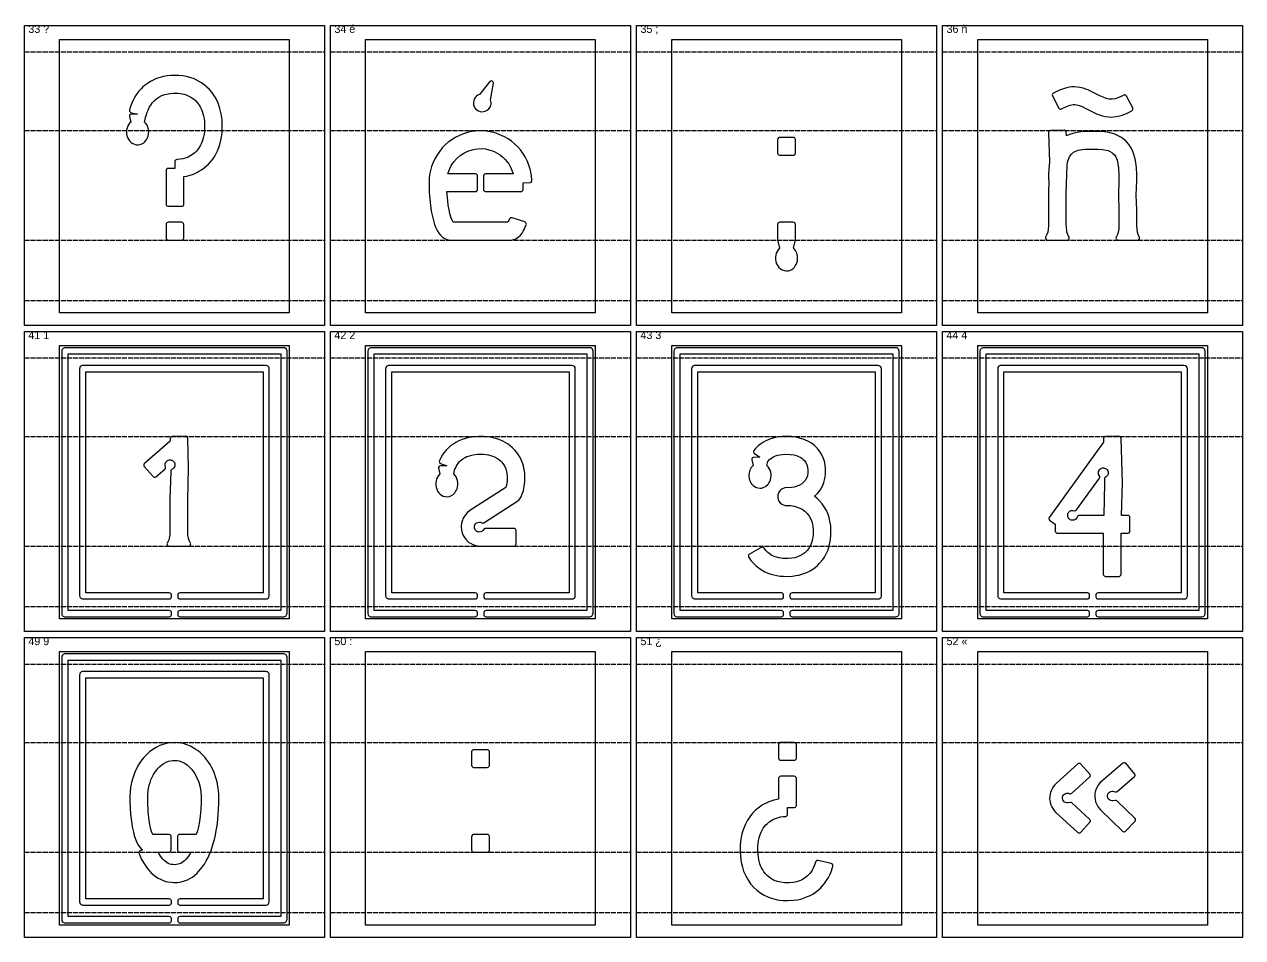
# Model space of a CAD drawing. Header units: millimetres. Extents: x -18 to 1203, y -961 to 108.
# Drawn here: x -18 to 591, y -961 to -504 of the extents above; entities that cross this region are included whole.
import ezdxf
from ezdxf.enums import TextEntityAlignment as Align

# ---------------------------------------------------------------- set-up
doc = ezdxf.new("R2010")
doc.units = ezdxf.units.MM
doc.header["$LTSCALE"] = 2
doc.linetypes.add('DASHED', pattern=[1.524, 1.27, -0.254])
for name, color, linetype in [('CELDA', 8, 'CONTINUOUS'), ('LINEAS', 8, 'DASHED'), ('PLACA', 9, 'CONTINUOUS'), ('RECONSTRUIDO', 6, 'Continuous'), ('TEXTO', 7, 'CONTINUOUS')]:
    doc.layers.add(name, color=color, linetype=linetype)

msp = doc.modelspace()

# ---------------------------------------------------------------- linework, layer by layer
at = {"layer": 'CELDA'}
for points in [[(0, -511.71), (114.81, -511.71), (114.81, -648.39), (0, -648.39)], [(153, -511.71), (267.81, -511.71), (267.81, -648.39), (153, -648.39)], [(306, -511.71), (420.81, -511.71), (420.81, -648.39), (306, -648.39)], [(459, -511.71), (573.81, -511.71), (573.81, -648.39), (459, -648.39)], [(0, -664.71), (114.81, -664.71), (114.81, -801.39), (0, -801.39)], [(153, -664.71), (267.81, -664.71), (267.81, -801.39), (153, -801.39)], [(306, -664.71), (420.81, -664.71), (420.81, -801.39), (306, -801.39)], [(459, -664.71), (573.81, -664.71), (573.81, -801.39), (459, -801.39)], [(0, -817.71), (114.81, -817.71), (114.81, -954.39), (0, -954.39)], [(153, -817.71), (267.81, -817.71), (267.81, -954.39), (153, -954.39)], [(306, -817.71), (420.81, -817.71), (420.81, -954.39), (306, -954.39)], [(459, -817.71), (573.81, -817.71), (573.81, -954.39), (459, -954.39)]]:
    msp.add_lwpolyline(points, close=True, dxfattribs=at)
at = {"layer": 'LINEAS'}
for p, q in [((-17.6, -517.93), (132.4, -517.93)), ((135.4, -517.93), (285.4, -517.93)), ((288.4, -517.93), (438.4, -517.93)), ((441.4, -517.93), (591.4, -517.93)), ((-17.6, -557.18), (132.4, -557.18)), ((135.4, -557.18), (285.4, -557.18)), ((288.4, -557.18), (438.4, -557.18)), ((441.4, -557.18), (591.4, -557.18)), ((-17.6, -612), (132.4, -612)), ((135.4, -612), (285.4, -612)), ((288.4, -612), (438.4, -612)), ((441.4, -612), (591.4, -612)), ((-17.6, -642.18), (132.4, -642.18)), ((135.4, -642.18), (285.4, -642.18)), ((288.4, -642.18), (438.4, -642.18)), ((441.4, -642.18), (591.4, -642.18)), ((-17.6, -670.93), (132.4, -670.93)), ((135.4, -670.93), (285.4, -670.93)), ((288.4, -670.93), (438.4, -670.93)), ((441.4, -670.93), (591.4, -670.93)), ((-17.6, -710.18), (132.4, -710.18)), ((135.4, -710.18), (285.4, -710.18)), ((288.4, -710.18), (438.4, -710.18)), ((441.4, -710.18), (591.4, -710.18)), ((-17.6, -765), (132.4, -765)), ((135.4, -765), (285.4, -765)), ((288.4, -765), (438.4, -765)), ((441.4, -765), (591.4, -765)), ((-17.6, -795.18), (132.4, -795.18)), ((135.4, -795.18), (285.4, -795.18)), ((288.4, -795.18), (438.4, -795.18)), ((441.4, -795.18), (591.4, -795.18)), ((-17.6, -823.93), (132.4, -823.93)), ((135.4, -823.93), (285.4, -823.93)), ((288.4, -823.93), (438.4, -823.93)), ((441.4, -823.93), (591.4, -823.93)), ((-17.6, -863.18), (132.4, -863.18)), ((135.4, -863.18), (285.4, -863.18)), ((288.4, -863.18), (438.4, -863.18)), ((441.4, -863.18), (591.4, -863.18)), ((-17.6, -918), (132.4, -918)), ((135.4, -918), (285.4, -918)), ((288.4, -918), (438.4, -918)), ((441.4, -918), (591.4, -918)), ((-17.6, -948.18), (132.4, -948.18)), ((135.4, -948.18), (285.4, -948.18)), ((288.4, -948.18), (438.4, -948.18)), ((441.4, -948.18), (591.4, -948.18))]:
    msp.add_line(p, q, dxfattribs=at)
at = {"layer": 'PLACA'}
for points in [[(-17.6, -504.68), (132.4, -504.68), (132.4, -654.68), (-17.6, -654.68)], [(135.4, -504.68), (285.4, -504.68), (285.4, -654.68), (135.4, -654.68)], [(288.4, -504.68), (438.4, -504.68), (438.4, -654.68), (288.4, -654.68)], [(441.4, -504.68), (591.4, -504.68), (591.4, -654.68), (441.4, -654.68)], [(-17.6, -657.68), (132.4, -657.68), (132.4, -807.68), (-17.6, -807.68)], [(135.4, -657.68), (285.4, -657.68), (285.4, -807.68), (135.4, -807.68)], [(288.4, -657.68), (438.4, -657.68), (438.4, -807.68), (288.4, -807.68)], [(441.4, -657.68), (591.4, -657.68), (591.4, -807.68), (441.4, -807.68)], [(-17.6, -810.68), (132.4, -810.68), (132.4, -960.68), (-17.6, -960.68)], [(135.4, -810.68), (285.4, -810.68), (285.4, -960.68), (135.4, -960.68)], [(288.4, -810.68), (438.4, -810.68), (438.4, -960.68), (288.4, -960.68)], [(441.4, -810.68), (591.4, -810.68), (591.4, -960.68), (441.4, -960.68)]]:
    msp.add_lwpolyline(points, close=True, dxfattribs=at)
at = {"layer": 'RECONSTRUIDO'}
for points in [[(34.95, -546.91), (34.92, -547.34), (35.02, -547.65), (35.27, -547.99), (35.54, -548.17), (39, -549.01), (35.83, -549.01), (35.33, -549.2), (34.98, -549.6), (34.88, -549.91), (34.88, -550.23), (35.55, -553.04), (34.97, -553.66), (34.49, -554.34), (34.04, -555.2), (33.75, -556), (33.54, -556.99), (33.46, -557.85), (33.5, -558.86), (33.65, -559.71), (33.96, -560.69), (34.4, -561.6), (34.97, -562.42), (35.76, -563.22), (36.57, -563.77), (37.42, -564.15), (38.3, -564.37), (39.21, -564.42), (40.07, -564.31), (40.77, -564.09), (41.45, -563.77), (42.08, -563.36), (42.66, -562.85), (43.17, -562.26), (43.61, -561.6), (43.98, -560.88), (44.32, -559.91), (44.51, -558.86), (44.55, -557.82), (44.42, -556.61), (44.13, -555.58), (43.71, -554.66), (43.17, -553.82), (42.46, -553.04), (43.2, -550.02), (43.42, -549.63), (43.84, -548.14), (44.26, -547), (44.99, -545.47), (45.58, -544.5), (46.53, -543.22), (47.26, -542.43), (48.41, -541.41), (49.68, -540.53), (51.1, -539.79), (52.6, -539.24), (54.26, -538.84), (55.47, -538.68), (56.84, -538.59), (59.19, -538.62), (60.47, -538.75), (62.17, -539.08), (63.25, -539.41), (64.7, -540.02), (65.64, -540.53), (66.9, -541.39), (68.07, -542.43), (68.79, -543.22), (69.75, -544.5), (70.32, -545.45), (70.84, -546.49), (71.29, -547.57), (71.67, -548.73), (71.98, -549.94), (72.22, -551.27), (72.38, -552.66), (72.47, -555.15), (72.38, -557.67), (72.22, -559.05), (71.98, -560.38), (71.67, -561.59), (71.29, -562.75), (70.84, -563.83), (70.33, -564.85), (69.45, -566.25), (68.43, -567.51), (67.71, -568.24), (66.92, -568.91), (65.62, -569.81), (64.22, -570.53), (62.71, -571.09), (61.62, -571.37), (60.47, -571.57), (58.54, -571.74), (58.24, -571.83), (57.98, -571.99), (57.73, -572.32), (57.62, -572.71), (57.66, -576.18), (54.09, -576.2), (53.79, -576.31), (53.54, -576.5), (53.35, -576.75), (53.25, -577.05), (53.22, -594.06), (53.31, -594.48), (53.47, -594.75), (53.7, -594.96), (54.19, -595.13), (61.02, -595.14), (61.53, -595.01), (61.92, -594.66), (62.05, -594.38), (62.1, -594.06), (62.1, -580.3), (63.61, -580.02), (65.36, -579.56), (66.92, -579.02), (68.54, -578.31), (69.51, -577.8), (71.03, -576.88), (72.32, -575.95), (73.66, -574.82), (74.44, -574.07), (75.63, -572.75), (76.71, -571.36), (77.61, -569.99), (78.47, -568.43), (78.95, -567.45), (79.63, -565.77), (80.16, -564.16), (80.83, -561.39), (81.22, -558.47), (81.35, -555.21), (81.22, -551.85), (80.83, -548.94), (80.17, -546.18), (79.24, -543.56), (78.06, -541.11), (77.12, -539.57), (76.08, -538.12), (74.93, -536.77), (73.67, -535.51), (72.32, -534.37), (71.01, -533.43), (69.49, -532.51), (67.92, -531.72), (66.9, -531.3), (65.19, -530.71), (63.44, -530.27), (61.59, -529.94), (59.7, -529.76), (57.61, -529.7), (55.62, -529.76), (53.71, -529.95), (51.88, -530.27), (50.13, -530.71), (48.42, -531.3), (47.41, -531.72), (45.83, -532.51), (44.44, -533.34), (43, -534.37), (41.67, -535.5), (40.88, -536.25), (39.69, -537.57), (38.62, -538.96), (37.63, -540.48), (36.77, -542.04), (36.08, -543.56), (35.43, -545.29)], [(209.84, -539.24), (209.05, -539.6), (208.35, -540.12), (207.76, -540.76), (207.31, -541.5), (207.01, -542.32), (206.88, -543.18), (206.91, -544.05), (207.12, -544.89), (207.49, -545.68), (208, -546.38), (208.64, -546.97), (209.38, -547.42), (210.2, -547.72), (211.06, -547.85), (211.93, -547.81), (212.77, -547.61), (213.75, -547.12), (214.57, -546.42), (215.2, -545.54), (215.6, -544.52), (215.72, -543.88), (215.74, -543.23), (215.66, -542.58), (215.49, -541.96), (216.86, -533.62), (216.81, -533.21), (216.53, -532.77), (216.18, -532.55), (215.77, -532.47), (215.36, -532.56), (215.02, -532.8)], [(496.78, -538.55), (496.52, -538.74), (496.29, -539.08), (496.2, -539.49), (496.28, -539.91), (499.51, -546.04), (499.8, -546.34), (500.19, -546.51), (500.5, -546.52), (500.81, -546.45), (503.37, -545.22), (505.15, -544.59), (506.66, -544.33), (507.51, -544.32), (508.37, -544.42), (509.66, -544.74), (511.12, -545.3), (512.75, -546.08), (517.05, -548.29), (518.65, -549), (519.8, -549.45), (521.12, -549.87), (522.81, -550.26), (524.27, -550.46), (525.58, -550.52), (526.88, -550.47), (528.19, -550.32), (529.9, -549.95), (531.25, -549.54), (533.41, -548.68), (536.03, -547.41), (536.42, -547.06), (536.58, -546.67), (536.59, -546.25), (536.48, -545.95), (533.35, -540), (533.09, -539.68), (532.62, -539.45), (532.31, -539.43), (532, -539.5), (529.44, -540.73), (527.66, -541.36), (526.15, -541.63), (525.29, -541.64), (524.44, -541.54), (523.14, -541.21), (521.69, -540.65), (520.05, -539.87), (515.76, -537.67), (514.16, -536.95), (513.01, -536.51), (511.69, -536.09), (510, -535.69), (508.7, -535.51), (507.42, -535.44), (506.08, -535.47), (504.81, -535.61), (503.52, -535.85), (502.3, -536.18), (499.86, -537.07)], [(193.66, -587.78), (207.84, -587.78), (208.35, -587.65), (208.74, -587.3), (208.87, -587.02), (208.92, -586.7), (208.92, -579.98), (208.87, -579.67), (208.74, -579.38), (208.35, -579.03), (207.84, -578.91), (194.13, -578.9), (194.85, -576.76), (195.84, -574.75), (197.09, -572.89), (198.57, -571.21), (200.26, -569.74), (202.12, -568.51), (204.12, -567.53), (206.23, -566.83), (207.55, -566.55), (209.31, -566.34), (211.09, -566.31), (212.85, -566.48), (214.59, -566.83), (215.88, -567.22), (217.52, -567.88), (218.72, -568.51), (220.22, -569.47), (221.6, -570.58), (222.58, -571.53), (223.73, -572.88), (224.52, -573.98), (225.41, -575.53), (225.98, -576.76), (226.58, -578.45), (226.71, -578.9), (212.99, -578.91), (212.68, -578.95), (212.4, -579.09), (212.1, -579.38), (211.92, -579.87), (211.92, -586.7), (211.96, -587.02), (212.1, -587.3), (212.4, -587.6), (212.68, -587.73), (212.99, -587.78), (230.66, -587.78), (231.16, -587.65), (231.55, -587.3), (231.73, -586.81), (231.73, -583.34), (235.29, -583.27), (235.77, -583.04), (236.07, -582.6), (236.13, -582.03), (235.94, -579.89), (235.61, -577.98), (235.26, -576.54), (234.65, -574.58), (233.88, -572.67), (232.7, -570.36), (231.61, -568.62), (230.38, -566.97), (229.03, -565.43), (227.49, -563.94), (225.91, -562.64), (224.23, -561.47), (222.45, -560.43), (220.11, -559.33), (218.19, -558.63), (216.21, -558.09), (214.2, -557.71), (212.07, -557.48), (210.03, -557.43), (207.99, -557.54), (205.95, -557.82), (203.95, -558.26), (201.48, -559.04), (199.59, -559.83), (197.77, -560.77), (196.04, -561.85), (194.31, -563.12), (192.77, -564.47), (191.33, -565.94), (190.03, -567.52), (188.55, -569.66), (187.54, -571.45), (186.68, -573.31), (185.96, -575.23), (185.38, -577.3), (185, -579.21), (184.75, -581.24), (184.68, -582.72), (184.69, -585.47), (184.79, -588.21), (185.03, -591.52), (185.37, -594.65), (185.82, -597.59), (186.37, -600.27), (186.89, -602.29), (187.48, -604.17), (188.15, -605.88), (188.79, -607.19), (189.62, -608.56), (190.45, -609.61), (191.34, -610.45), (192.24, -611.08), (193.28, -611.59), (194.26, -611.87), (195.28, -611.99), (225.32, -612), (226.19, -611.94), (226.97, -611.78), (228.13, -611.33), (229.3, -610.6), (230.36, -609.63), (231.21, -608.56), (231.83, -607.59), (232.31, -606.69), (233.29, -604.36), (233.35, -604.05), (233.32, -603.73), (233.13, -603.34), (232.89, -603.12), (232.61, -602.97), (226.21, -600.9), (225.91, -600.84), (225.41, -600.95), (225.02, -601.27), (224.16, -603.12), (196.68, -603.12), (196.18, -602.09), (195.64, -600.6), (195.12, -598.72), (194.73, -596.96), (194.31, -594.53), (194.03, -592.39)], [(493.58, -609.26), (492.9, -610.59), (492.85, -610.91), (492.97, -611.42), (493.32, -611.82), (493.82, -611.99), (503.63, -612), (504.14, -611.87), (504.53, -611.51), (504.69, -611.12), (504.68, -610.69), (503.96, -609.22), (503.6, -608.04), (503.46, -607.35), (503.28, -605.78), (503.22, -604.03), (503.22, -588.81), (503.62, -574.35), (503.89, -573.03), (504.17, -572.04), (504.49, -571.2), (504.85, -570.45), (505.23, -569.83), (505.78, -569.12), (506.38, -568.54), (506.91, -568.14), (507.7, -567.69), (508.42, -567.38), (509.26, -567.12), (510.24, -566.9), (512.44, -566.64), (515.43, -566.55), (519.14, -566.58), (521.35, -566.72), (523.25, -567.04), (524.12, -567.29), (524.87, -567.58), (526.07, -568.27), (526.59, -568.68), (527.17, -569.28), (527.96, -570.45), (528.32, -571.2), (528.63, -572.03), (529.09, -573.76), (529.41, -576.04), (529.58, -579.34), (529.59, -582.02), (529.38, -589.66), (529.59, -597.11), (529.58, -604.93), (529.45, -606.58), (529.21, -608.01), (528.83, -609.26), (528.15, -610.59), (528.1, -611.01), (528.18, -611.32), (528.34, -611.6), (528.57, -611.82), (528.86, -611.95), (529.18, -612), (538.88, -612), (539.3, -611.92), (539.72, -611.6), (539.94, -611.12), (539.93, -610.69), (539.23, -609.26), (538.85, -608.04), (538.61, -606.6), (538.48, -604.95), (538.46, -596.92), (538.26, -589.57), (538.46, -582.18), (538.45, -579.2), (538.31, -575.94), (538, -573.2), (537.65, -571.39), (537.07, -569.29), (536.49, -567.73), (535.8, -566.29), (534.97, -564.91), (534.02, -563.64), (532.95, -562.48), (531.76, -561.44), (530.79, -560.74), (529.87, -560.17), (528.57, -559.52), (527.54, -559.09), (526.37, -558.7), (525.26, -558.4), (523.63, -558.08), (522.26, -557.89), (519.45, -557.71), (515.42, -557.68), (512.63, -557.74), (510.45, -557.9), (508.58, -558.18), (506.45, -558.69), (504.87, -559.24), (503.3, -559.98), (503.24, -558.13), (503.19, -557.82), (502.91, -557.38), (502.45, -557.12), (502.14, -557.08), (495.42, -557.27), (495.01, -557.36), (494.6, -557.69), (494.41, -558.06), (494.37, -558.37), (494.78, -572.97), (494.45, -576.6), (494.36, -579.21), (494.35, -581.57), (494.53, -582.09), (494.34, -588.73), (494.33, -604.93), (494.2, -606.58), (493.95, -608.04)], [(366.77, -569.6), (367.18, -569.52), (367.45, -569.36), (367.71, -569.03), (367.84, -568.63), (367.84, -561.8), (367.76, -561.39), (367.6, -561.12), (367.18, -560.81), (366.77, -560.73), (360.04, -560.73), (359.73, -560.77), (359.36, -560.97), (359.05, -561.39), (358.97, -561.8), (358.97, -568.53), (359.05, -568.94), (359.21, -569.21), (359.53, -569.47), (359.94, -569.6)], [(62.1, -604.2), (62.02, -603.79), (61.86, -603.52), (61.53, -603.25), (61.13, -603.13), (54.3, -603.13), (53.89, -603.21), (53.62, -603.37), (53.31, -603.79), (53.22, -604.2), (53.22, -610.93), (53.31, -611.34), (53.47, -611.61), (53.89, -611.92), (54.3, -612), (61.02, -612), (61.44, -611.92), (61.71, -611.76), (61.97, -611.43), (62.09, -611.03)], [(358.97, -611.87), (359.95, -616.04), (359.24, -616.81), (358.7, -617.65), (358.28, -618.58), (358, -619.6), (357.86, -620.63), (357.88, -621.67), (358.05, -622.7), (358.42, -623.84), (358.99, -624.9), (359.62, -625.7), (360.46, -626.44), (361.3, -626.94), (362.3, -627.29), (363.24, -627.41), (364.33, -627.33), (365.34, -627.01), (366, -626.67), (366.65, -626.21), (367.32, -625.56), (367.8, -624.93), (368.2, -624.24), (368.54, -623.46), (368.81, -622.5), (368.93, -621.67), (368.95, -620.84), (368.88, -620.01), (368.72, -619.2), (368.53, -618.58), (368.22, -617.86), (367.82, -617.16), (367.34, -616.53), (366.86, -616.04), (367.84, -611.87), (367.84, -604.2), (367.76, -603.79), (367.53, -603.44), (367.18, -603.21), (366.77, -603.13), (360.04, -603.13), (359.63, -603.21), (359.28, -603.44), (359.05, -603.79), (358.97, -604.2)], [(4.22, -668.93), (110.59, -668.93), (110.59, -797.17), (60.14, -797.17), (59.64, -797.3), (59.38, -797.49), (59.2, -797.74), (59.08, -798.14), (59.07, -799.2), (59.15, -799.62), (59.38, -799.96), (59.73, -800.2), (60.14, -800.28), (112.05, -800.28), (112.6, -800.19), (113.06, -799.92), (113.31, -799.66), (113.49, -799.36), (113.65, -798.93), (113.7, -798.53), (113.7, -667.57), (113.58, -666.96), (113.43, -666.62), (113.21, -666.32), (112.69, -665.95), (112.05, -665.82), (2.84, -665.82), (2.48, -665.86), (2.16, -665.97), (1.74, -666.22), (1.47, -666.47), (1.2, -666.94), (1.11, -667.49), (1.11, -798.7), (1.21, -799.26), (1.47, -799.71), (1.71, -799.94), (2.07, -800.15), (2.44, -800.25), (2.89, -800.28), (54.83, -800.28), (55.24, -800.2), (55.59, -799.96), (55.82, -799.62), (55.9, -799.2), (55.9, -798.14), (55.78, -797.74), (55.59, -797.49), (55.34, -797.3), (54.83, -797.17), (4.22, -797.17)], [(157.22, -668.93), (263.59, -668.93), (263.59, -797.17), (213.14, -797.17), (212.64, -797.3), (212.38, -797.49), (212.2, -797.74), (212.08, -798.14), (212.07, -799.2), (212.15, -799.62), (212.38, -799.96), (212.73, -800.2), (213.14, -800.28), (265.05, -800.28), (265.6, -800.19), (266.06, -799.92), (266.31, -799.66), (266.49, -799.36), (266.65, -798.93), (266.7, -798.53), (266.7, -667.57), (266.58, -666.96), (266.43, -666.62), (266.21, -666.32), (265.69, -665.95), (265.05, -665.82), (155.84, -665.82), (155.48, -665.86), (155.16, -665.97), (154.74, -666.22), (154.47, -666.47), (154.2, -666.94), (154.11, -667.49), (154.11, -798.7), (154.21, -799.26), (154.47, -799.71), (154.71, -799.94), (155.07, -800.15), (155.44, -800.25), (155.89, -800.28), (207.83, -800.28), (208.24, -800.2), (208.59, -799.96), (208.82, -799.62), (208.9, -799.2), (208.9, -798.14), (208.78, -797.74), (208.59, -797.49), (208.34, -797.3), (207.83, -797.17), (157.22, -797.17)], [(310.22, -668.93), (416.59, -668.93), (416.59, -797.17), (366.14, -797.17), (365.64, -797.3), (365.38, -797.49), (365.2, -797.74), (365.08, -798.14), (365.07, -799.2), (365.15, -799.62), (365.38, -799.96), (365.73, -800.2), (366.14, -800.28), (418.05, -800.28), (418.6, -800.19), (419.06, -799.92), (419.31, -799.66), (419.49, -799.36), (419.65, -798.93), (419.7, -798.53), (419.7, -667.57), (419.58, -666.96), (419.43, -666.62), (419.21, -666.32), (418.69, -665.95), (418.05, -665.82), (308.84, -665.82), (308.48, -665.86), (308.16, -665.97), (307.74, -666.22), (307.47, -666.47), (307.2, -666.94), (307.11, -667.49), (307.11, -798.7), (307.21, -799.26), (307.47, -799.71), (307.71, -799.94), (308.07, -800.15), (308.44, -800.25), (308.89, -800.28), (360.83, -800.28), (361.24, -800.2), (361.59, -799.96), (361.82, -799.62), (361.9, -799.2), (361.9, -798.14), (361.78, -797.74), (361.59, -797.49), (361.34, -797.3), (360.83, -797.17), (310.22, -797.17)], [(463.22, -668.93), (569.59, -668.93), (569.59, -797.17), (519.14, -797.17), (518.64, -797.3), (518.38, -797.49), (518.2, -797.74), (518.08, -798.14), (518.07, -799.2), (518.15, -799.62), (518.38, -799.96), (518.73, -800.2), (519.14, -800.28), (571.05, -800.28), (571.6, -800.19), (572.06, -799.92), (572.31, -799.66), (572.49, -799.36), (572.65, -798.93), (572.7, -798.53), (572.7, -667.57), (572.58, -666.96), (572.43, -666.62), (572.21, -666.32), (571.69, -665.95), (571.05, -665.82), (461.84, -665.82), (461.48, -665.86), (461.16, -665.97), (460.74, -666.22), (460.47, -666.47), (460.2, -666.94), (460.11, -667.49), (460.11, -798.7), (460.21, -799.26), (460.47, -799.71), (460.71, -799.94), (461.07, -800.15), (461.44, -800.25), (461.89, -800.28), (513.83, -800.28), (514.24, -800.2), (514.59, -799.96), (514.82, -799.62), (514.9, -799.2), (514.9, -798.14), (514.78, -797.74), (514.59, -797.49), (514.34, -797.3), (513.83, -797.17), (463.22, -797.17)], [(13.09, -677.8), (101.72, -677.8), (101.72, -788.3), (60.15, -788.3), (59.65, -788.43), (59.39, -788.61), (59.2, -788.87), (59.08, -789.27), (59.08, -790.33), (59.16, -790.74), (59.39, -791.09), (59.74, -791.32), (60.15, -791.41), (103.06, -791.41), (103.76, -791.27), (104.26, -790.99), (104.49, -790.76), (104.68, -790.44), (104.82, -789.78), (104.82, -676.31), (104.7, -675.68), (104.34, -675.17), (103.77, -674.83), (103.05, -674.7), (11.58, -674.7), (11.23, -674.73), (10.92, -674.84), (10.6, -675.04), (10.36, -675.27), (10.09, -675.77), (9.98, -676.49), (9.98, -789.7), (10.08, -790.25), (10.33, -790.7), (10.61, -791), (10.94, -791.23), (11.29, -791.36), (11.67, -791.41), (54.83, -791.41), (55.24, -791.32), (55.59, -791.09), (55.82, -790.74), (55.9, -790.33), (55.9, -789.27), (55.78, -788.87), (55.59, -788.61), (55.34, -788.43), (54.83, -788.3), (13.09, -788.3)], [(166.09, -677.8), (254.72, -677.8), (254.72, -788.3), (213.15, -788.3), (212.65, -788.43), (212.39, -788.61), (212.2, -788.87), (212.08, -789.27), (212.08, -790.33), (212.16, -790.74), (212.39, -791.09), (212.74, -791.32), (213.15, -791.41), (256.06, -791.41), (256.76, -791.27), (257.26, -790.99), (257.49, -790.76), (257.68, -790.44), (257.82, -789.78), (257.82, -676.31), (257.7, -675.68), (257.34, -675.17), (256.77, -674.83), (256.05, -674.7), (164.58, -674.7), (164.23, -674.73), (163.92, -674.84), (163.6, -675.04), (163.36, -675.27), (163.09, -675.77), (162.98, -676.49), (162.98, -789.7), (163.08, -790.25), (163.33, -790.7), (163.61, -791), (163.94, -791.23), (164.29, -791.36), (164.67, -791.41), (207.83, -791.41), (208.24, -791.32), (208.59, -791.09), (208.82, -790.74), (208.9, -790.33), (208.9, -789.27), (208.78, -788.87), (208.59, -788.61), (208.34, -788.43), (207.83, -788.3), (166.09, -788.3)], [(319.09, -677.8), (407.72, -677.8), (407.72, -788.3), (366.15, -788.3), (365.65, -788.43), (365.39, -788.61), (365.2, -788.87), (365.08, -789.27), (365.08, -790.33), (365.16, -790.74), (365.39, -791.09), (365.74, -791.32), (366.15, -791.41), (409.06, -791.41), (409.76, -791.27), (410.26, -790.99), (410.49, -790.76), (410.68, -790.44), (410.82, -789.78), (410.82, -676.31), (410.7, -675.68), (410.34, -675.17), (409.77, -674.83), (409.05, -674.7), (317.58, -674.7), (317.23, -674.73), (316.92, -674.84), (316.6, -675.04), (316.36, -675.27), (316.09, -675.77), (315.98, -676.49), (315.98, -789.7), (316.08, -790.25), (316.33, -790.7), (316.61, -791), (316.94, -791.23), (317.29, -791.36), (317.67, -791.41), (360.83, -791.41), (361.24, -791.32), (361.59, -791.09), (361.82, -790.74), (361.9, -790.33), (361.9, -789.27), (361.78, -788.87), (361.59, -788.61), (361.34, -788.43), (360.83, -788.3), (319.09, -788.3)], [(472.09, -677.8), (560.72, -677.8), (560.72, -788.3), (519.15, -788.3), (518.65, -788.43), (518.39, -788.61), (518.2, -788.87), (518.08, -789.27), (518.08, -790.33), (518.16, -790.74), (518.39, -791.09), (518.74, -791.32), (519.15, -791.41), (562.06, -791.41), (562.76, -791.27), (563.26, -790.99), (563.49, -790.76), (563.68, -790.44), (563.82, -789.78), (563.82, -676.31), (563.7, -675.68), (563.34, -675.17), (562.77, -674.83), (562.05, -674.7), (470.58, -674.7), (470.23, -674.73), (469.92, -674.84), (469.6, -675.04), (469.36, -675.27), (469.09, -675.77), (468.98, -676.49), (468.98, -789.7), (469.08, -790.25), (469.33, -790.7), (469.61, -791), (469.94, -791.23), (470.29, -791.36), (470.67, -791.41), (513.83, -791.41), (514.24, -791.32), (514.59, -791.09), (514.82, -790.74), (514.9, -790.33), (514.9, -789.27), (514.78, -788.87), (514.59, -788.61), (514.34, -788.43), (513.83, -788.3), (472.09, -788.3)], [(52.63, -726.55), (52.89, -726.22), (53, -725.81), (52.98, -725.5), (52.73, -724.59), (52.77, -723.84), (53.06, -723.07), (53.54, -722.49), (53.93, -722.2), (54.37, -722), (54.84, -721.88), (55.32, -721.86), (55.8, -721.94), (56.26, -722.1), (56.67, -722.35), (57.03, -722.68), (57.38, -723.18), (57.59, -723.74), (57.66, -724.44), (57.56, -725.04), (57.37, -725.51), (57.01, -726), (56.58, -726.38), (56.03, -726.69), (55.8, -726.92), (55.64, -727.21), (55.58, -727.53), (55.19, -741.73), (55.17, -757.95), (55.05, -759.58), (54.81, -761.01), (54.43, -762.26), (53.75, -763.59), (53.7, -763.91), (53.74, -764.22), (53.87, -764.51), (54.09, -764.75), (54.36, -764.92), (54.67, -764.99), (64.48, -765), (64.8, -764.95), (65.08, -764.82), (65.32, -764.6), (65.51, -764.22), (65.55, -763.91), (65.46, -763.49), (64.81, -762.22), (64.45, -761.04), (64.2, -759.6), (64.08, -757.95), (64.06, -741.81), (64.5, -725.85), (64.09, -711.13), (63.95, -710.62), (63.59, -710.25), (63.3, -710.12), (62.99, -710.08), (56.27, -710.27), (55.96, -710.33), (55.67, -710.47), (55.39, -710.77), (55.24, -711.16), (55.25, -712.53), (42.42, -723.66), (42.16, -723.99), (42.06, -724.29), (42.07, -724.71), (42.31, -725.18), (46.71, -730.26), (47.04, -730.52), (47.34, -730.62), (47.76, -730.6), (48.15, -730.43)], [(190.13, -728.87), (189.43, -729.67), (188.88, -730.51), (188.47, -731.43), (188.19, -732.43), (188.05, -733.46), (188.07, -734.53), (188.23, -735.56), (188.54, -736.54), (188.98, -737.45), (189.55, -738.27), (190.22, -738.97), (190.99, -739.53), (191.82, -739.94), (192.7, -740.19), (193.75, -740.27), (194.65, -740.16), (195.22, -739.99), (195.9, -739.7), (196.53, -739.3), (197.1, -738.84), (197.52, -738.39), (198, -737.76), (198.4, -737.07), (198.71, -736.35), (198.99, -735.36), (199.13, -734.32), (199.11, -733.28), (198.95, -732.25), (198.65, -731.27), (198.21, -730.36), (197.75, -729.67), (197.05, -728.87), (197.65, -726.39), (197.84, -726.13), (198.25, -725.22), (198.69, -724.43), (199.21, -723.67), (199.99, -722.75), (200.87, -721.93), (201.62, -721.37), (202.72, -720.7), (203.63, -720.26), (204.93, -719.78), (206.02, -719.49), (207.55, -719.21), (208.83, -719.09), (210.38, -719.05), (211.94, -719.09), (213.22, -719.21), (214.4, -719.4), (215.49, -719.67), (216.53, -720), (217.48, -720.4), (218.63, -721.01), (219.43, -721.54), (220.39, -722.33), (221.02, -722.96), (221.59, -723.66), (222.4, -724.93), (223.04, -726.35), (223.48, -727.93), (223.72, -729.73), (223.74, -732.06), (223.53, -733.93), (223.09, -735.61), (205.17, -747.18), (203.74, -748.3), (202.37, -749.93), (201.58, -751.34), (201.35, -751.93), (200.91, -753.44), (200.75, -754.77), (200.73, -755.41), (200.88, -757.02), (201.29, -758.56), (201.63, -759.37), (202.38, -760.74), (203.45, -762.05), (204.66, -763.1), (205.36, -763.57), (206.58, -764.21), (208.1, -764.71), (208.92, -764.87), (210.39, -765), (227.12, -765), (227.53, -764.92), (227.88, -764.69), (228.11, -764.34), (228.2, -763.93), (228.2, -757.2), (228.15, -756.89), (228.02, -756.6), (227.8, -756.37), (227.53, -756.21), (227.12, -756.13), (212.84, -756.13), (212.54, -756.2), (212.27, -756.36), (211.65, -757.16), (211.09, -757.62), (210.44, -757.89), (209.72, -757.96), (209.24, -757.89), (208.87, -757.77), (208.47, -757.55), (208.09, -757.25), (207.78, -756.88), (207.55, -756.45), (207.43, -756.08), (207.36, -755.6), (207.43, -754.9), (207.64, -754.33), (208, -753.82), (208.47, -753.42), (209.1, -753.12), (209.72, -753.02), (210.42, -753.09), (211.4, -753.43), (211.81, -753.4), (212.09, -753.27), (229.09, -742.3), (229.56, -741.95), (230.1, -741.39), (230.71, -740.42), (231.33, -738.93), (231.86, -737.29), (232.16, -736.02), (232.45, -734.25), (232.6, -732.43), (232.63, -730.36), (232.53, -728.55), (232.29, -726.77), (231.92, -725.06), (231.55, -723.81), (230.94, -722.21), (230.24, -720.77), (229.38, -719.32), (228.64, -718.27), (227.64, -717.06), (226.46, -715.86), (225.5, -715.02), (224.24, -714.07), (222.8, -713.16), (221.66, -712.56), (220.08, -711.86), (218.54, -711.31), (217.27, -710.96), (215.51, -710.58), (213.69, -710.33), (211.86, -710.2), (209.67, -710.18), (207.72, -710.28), (205.87, -710.49), (204.55, -710.73), (202.92, -711.12), (201.25, -711.66), (199.63, -712.33), (198.1, -713.11), (197.01, -713.78), (195.63, -714.76), (194.42, -715.79), (193.23, -716.99), (192.15, -718.29), (191.41, -719.34), (190.55, -720.8), (189.85, -722.25), (189.76, -722.68), (189.85, -723.1), (190.09, -723.45), (190.36, -723.64), (193.58, -724.86), (190.41, -724.86), (190, -724.99), (189.68, -725.27), (189.48, -725.65), (189.46, -726.08)], [(344.89, -769.05), (344.64, -769.25), (344.46, -769.52), (344.36, -769.94), (344.39, -770.26), (344.73, -770.89), (345.63, -772.14), (346.99, -773.71), (348.21, -774.87), (349.86, -776.17), (351.28, -777.08), (352.63, -777.81), (354.03, -778.43), (355.49, -778.95), (357, -779.38), (358.56, -779.71), (360.16, -779.93), (361.84, -780.06), (363.61, -780.09), (366.37, -779.96), (367.98, -779.75), (369.57, -779.44), (371.07, -779.03), (372.54, -778.52), (373.83, -777.97), (375.19, -777.27), (376.49, -776.48), (377.72, -775.6), (378.88, -774.62), (379.95, -773.58), (381.52, -771.68), (382.36, -770.44), (383.12, -769.1), (384.01, -767.18), (384.58, -765.56), (385.12, -763.42), (385.41, -761.67), (385.61, -759.3), (385.61, -756.52), (385.47, -754.68), (385.12, -752.45), (384.7, -750.75), (384, -748.7), (383.3, -747.15), (382.27, -745.32), (381.29, -743.92), (379.95, -742.33), (378.74, -741.16), (377.42, -740.08), (378.92, -738.61), (380.19, -736.98), (380.85, -735.93), (381.35, -734.97), (382.08, -733.18), (382.62, -731.17), (382.9, -729.2), (382.96, -727.98), (382.95, -726.51), (382.74, -724.35), (382.36, -722.6), (381.75, -720.78), (380.93, -719.07), (379.91, -717.48), (378.7, -716.02), (377.34, -714.72), (375.82, -713.57), (374.06, -712.52), (372.9, -711.97), (371.69, -711.49), (369.96, -710.95), (368.66, -710.65), (367.3, -710.42), (365.81, -710.26), (362.73, -710.18), (361.25, -710.24), (359.85, -710.38), (358.5, -710.59), (357.17, -710.87), (355.43, -711.38), (354.22, -711.84), (353.03, -712.38), (351.91, -712.98), (350.34, -714.02), (349.22, -714.94), (347.89, -716.26), (347.12, -717.19), (346.97, -717.46), (346.9, -717.76), (346.92, -718.07), (347.03, -718.36), (347.21, -718.6), (350.13, -720.6), (346.96, -720.61), (346.46, -720.8), (346.16, -721.1), (346.03, -721.4), (346, -721.83), (346.68, -724.64), (346.2, -725.14), (345.74, -725.74), (345.08, -726.99), (344.69, -728.38), (344.59, -729.83), (344.77, -731.27), (345.23, -732.63), (345.95, -733.83), (346.77, -734.71), (347.83, -735.44), (348.37, -735.69), (349.03, -735.89), (350.15, -736.02), (350.84, -735.97), (351.41, -735.85), (352.11, -735.6), (352.73, -735.28), (353.23, -734.93), (353.81, -734.42), (354.32, -733.83), (354.74, -733.2), (355.03, -732.63), (355.33, -731.87), (355.58, -730.87), (355.68, -729.86), (355.64, -728.82), (355.49, -727.97), (355.19, -727.02), (354.76, -726.11), (354.2, -725.29), (353.59, -724.64), (354.05, -722.74), (354.93, -721.74), (356.1, -720.82), (356.96, -720.33), (357.92, -719.92), (358.97, -719.57), (360.12, -719.31), (361.42, -719.13), (362.39, -719.07), (365.16, -719.11), (367.28, -719.43), (368.38, -719.73), (369.38, -720.12), (370.28, -720.57), (371.08, -721.08), (371.77, -721.64), (372.37, -722.25), (373.03, -723.14), (373.61, -724.35), (373.93, -725.48), (374.08, -726.82), (374.05, -728.5), (373.84, -729.77), (373.38, -731.07), (372.68, -732.23), (371.93, -733.08), (371.01, -733.83), (369.92, -734.49), (368.65, -735.04), (367.18, -735.45), (365.95, -735.67), (362.53, -735.9), (361.71, -736.15), (361.13, -736.44), (360.49, -736.91), (360.08, -737.31), (359.44, -738.27), (359.21, -738.8), (359.05, -739.42), (358.98, -740.57), (359.19, -741.63), (359.57, -742.48), (360.22, -743.34), (361.12, -744.06), (361.91, -744.43), (362.74, -744.64), (365.33, -744.76), (367.37, -745.07), (368.75, -745.45), (370.01, -745.94), (371.18, -746.56), (372.55, -747.54), (373.75, -748.7), (374.74, -750.02), (375.57, -751.56), (376.18, -753.25), (376.59, -755.17), (376.74, -756.84), (376.71, -759.5), (376.44, -761.59), (375.94, -763.41), (375.24, -765.03), (374.58, -766.13), (373.8, -767.14), (372.63, -768.3), (371.61, -769.07), (370.13, -769.91), (368.88, -770.41), (367.49, -770.81), (366.01, -771.07), (364.29, -771.2), (361.61, -771.15), (359.56, -770.86), (357.72, -770.34), (356.11, -769.62), (354.68, -768.7), (354.02, -768.16), (353.14, -767.3), (352.01, -765.85), (351.65, -765.62), (351.34, -765.55), (351.02, -765.57), (350.72, -765.69)], [(497.72, -754.04), (497.74, -757.61), (497.85, -757.9), (498.04, -758.16), (498.29, -758.35), (498.59, -758.45), (521.75, -758.47), (521.75, -779.02), (521.83, -779.43), (521.99, -779.7), (522.23, -779.91), (522.51, -780.04), (522.82, -780.09), (529.65, -780.09), (530.05, -779.96), (530.38, -779.7), (530.54, -779.43), (530.62, -779.02), (530.62, -758.47), (534.11, -758.47), (534.61, -758.29), (534.96, -757.9), (535.08, -757.4), (535.08, -750.67), (535.04, -750.36), (534.9, -750.08), (534.61, -749.78), (534.32, -749.64), (534.01, -749.6), (530.83, -749.6), (531.27, -733.34), (530.65, -711.13), (530.56, -710.72), (530.23, -710.31), (529.86, -710.12), (529.55, -710.08), (522.82, -710.27), (522.42, -710.36), (522, -710.69), (521.85, -710.96), (521.78, -711.27), (521.81, -713.09), (494.7, -750.66), (494.58, -750.95), (494.55, -751.26), (494.62, -751.57), (494.84, -751.93)], [(506.66, -747.14), (507.48, -747.3), (507.79, -747.26), (508.08, -747.14), (508.38, -746.86), (519.82, -730.99), (519.96, -730.6), (519.94, -730.19), (519.42, -729.19), (519.27, -728.35), (519.38, -727.61), (519.77, -726.85), (520.1, -726.5), (520.49, -726.21), (520.93, -726), (521.4, -725.89), (521.88, -725.87), (522.36, -725.94), (522.82, -726.11), (523.23, -726.36), (523.67, -726.78), (523.99, -727.29), (524.18, -727.87), (524.22, -728.47), (524.11, -729.07), (523.81, -729.7), (523.4, -730.18), (522.58, -730.8), (522.42, -731.08), (522.34, -731.39), (522.4, -733.5), (521.95, -749.6), (509.68, -749.6), (509.28, -749.72), (509.03, -749.9), (508.84, -750.15), (508.63, -750.67), (508.38, -751.08), (508.05, -751.44), (507.66, -751.73), (507.22, -751.93), (506.66, -752.06), (506.14, -752.06), (505.67, -751.96), (505.22, -751.77), (504.82, -751.5), (504.48, -751.16), (504.21, -750.75), (504.03, -750.3), (503.94, -749.83), (503.94, -749.34), (504.04, -748.87), (504.22, -748.42), (504.49, -748.02), (504.84, -747.68), (505.24, -747.41), (505.69, -747.23), (506.17, -747.13)], [(4.22, -821.93), (110.59, -821.93), (110.59, -950.17), (60.14, -950.17), (59.64, -950.3), (59.38, -950.49), (59.2, -950.74), (59.08, -951.14), (59.07, -952.2), (59.15, -952.62), (59.38, -952.96), (59.73, -953.2), (60.14, -953.28), (112.05, -953.28), (112.6, -953.19), (113.06, -952.92), (113.31, -952.66), (113.49, -952.36), (113.65, -951.93), (113.7, -951.53), (113.7, -820.57), (113.58, -819.96), (113.43, -819.62), (113.21, -819.32), (112.69, -818.95), (112.05, -818.82), (2.84, -818.82), (2.48, -818.86), (2.16, -818.97), (1.74, -819.22), (1.47, -819.47), (1.2, -819.94), (1.11, -820.49), (1.11, -951.7), (1.21, -952.26), (1.47, -952.71), (1.71, -952.94), (2.07, -953.15), (2.44, -953.25), (2.89, -953.28), (54.83, -953.28), (55.24, -953.2), (55.59, -952.96), (55.82, -952.62), (55.9, -952.2), (55.9, -951.14), (55.78, -950.74), (55.59, -950.49), (55.34, -950.3), (54.83, -950.17), (4.22, -950.17)], [(13.09, -830.8), (101.72, -830.8), (101.72, -941.3), (60.15, -941.3), (59.65, -941.43), (59.39, -941.61), (59.2, -941.87), (59.08, -942.27), (59.08, -943.33), (59.16, -943.74), (59.39, -944.09), (59.74, -944.32), (60.15, -944.41), (103.06, -944.41), (103.76, -944.27), (104.26, -943.99), (104.49, -943.76), (104.68, -943.44), (104.82, -942.78), (104.82, -829.31), (104.7, -828.68), (104.34, -828.17), (103.77, -827.83), (103.05, -827.7), (11.58, -827.7), (11.23, -827.73), (10.92, -827.84), (10.6, -828.04), (10.36, -828.27), (10.09, -828.77), (9.98, -829.49), (9.98, -942.7), (10.08, -943.25), (10.33, -943.7), (10.61, -944), (10.94, -944.23), (11.29, -944.36), (11.67, -944.41), (54.83, -944.41), (55.24, -944.32), (55.59, -944.09), (55.82, -943.74), (55.9, -943.33), (55.9, -942.27), (55.78, -941.87), (55.59, -941.61), (55.34, -941.43), (54.83, -941.3), (13.09, -941.3)], [(41.46, -916.84), (40.04, -917.45), (39.77, -917.78), (39.66, -918.07), (39.64, -918.39), (40.05, -919.47), (40.87, -921.22), (42.08, -923.41), (43.13, -925.02), (44.51, -926.82), (45.68, -928.1), (46.94, -929.26), (47.95, -930.05), (49.24, -930.91), (50.38, -931.52), (51.79, -932.13), (53.04, -932.54), (54.19, -932.8), (55.75, -933.02), (57.14, -933.09), (58.88, -933.04), (60.07, -932.9), (61.35, -932.64), (62.48, -932.32), (63.92, -931.76), (65.08, -931.19), (66.38, -930.39), (67.43, -929.62), (68.62, -928.59), (69.53, -927.68), (70.66, -926.37), (71.67, -925.03), (72.4, -923.93), (73.34, -922.34), (74.21, -920.65), (74.99, -918.93), (75.73, -917.06), (76.85, -913.68), (77.41, -911.58), (77.91, -909.41), (78.35, -907.15), (78.72, -904.81), (79.12, -901.63), (79.34, -899.1), (79.6, -893.72), (79.6, -889.06), (79.46, -887.12), (79.19, -885.13), (78.91, -883.62), (78.45, -881.74), (78.01, -880.27), (77.43, -878.66), (76.76, -877.05), (75.98, -875.49), (75.25, -874.19), (74.43, -872.91), (73.53, -871.68), (72.55, -870.48), (71.52, -869.38), (70.4, -868.31), (69.25, -867.36), (68.15, -866.57), (66.84, -865.75), (65.49, -865.04), (63.62, -864.26), (61.76, -863.7), (59.84, -863.34), (57.9, -863.18), (55.94, -863.24), (53.97, -863.5), (52.04, -863.98), (50.17, -864.66), (48.23, -865.6), (46.59, -866.61), (45, -867.8), (43.42, -869.24), (41.98, -870.8), (40.66, -872.5), (39.51, -874.27), (38.3, -876.53), (37.43, -878.5), (36.58, -880.95), (35.99, -883.2), (35.53, -885.67), (35.29, -887.75), (35.19, -889.75), (35.2, -892.68), (35.31, -895.81), (35.53, -898.98), (35.89, -902.38), (36.35, -905.31), (36.9, -907.98), (37.33, -909.64), (37.77, -911.04), (38.23, -912.28), (38.8, -913.52), (39.38, -914.55), (40.05, -915.49), (40.79, -916.28)], [(367.24, -872.05), (367.55, -872), (367.92, -871.81), (368.18, -871.48), (368.31, -871.08), (368.31, -864.25), (368.23, -863.84), (368.07, -863.57), (367.65, -863.26), (367.24, -863.18), (360.51, -863.18), (360.2, -863.22), (359.83, -863.42), (359.52, -863.84), (359.44, -864.25), (359.44, -870.98), (359.52, -871.39), (359.68, -871.66), (360.01, -871.92), (360.41, -872.05)], [(213.77, -875.6), (214.18, -875.52), (214.45, -875.36), (214.71, -875.03), (214.84, -874.63), (214.84, -867.8), (214.76, -867.39), (214.6, -867.12), (214.18, -866.81), (213.77, -866.73), (207.04, -866.73), (206.73, -866.77), (206.36, -866.97), (206.05, -867.39), (205.97, -867.8), (205.97, -874.53), (206.05, -874.94), (206.21, -875.21), (206.53, -875.47), (206.94, -875.6)], [(46.56, -909.13), (45.98, -907.61), (45.54, -905.96), (45.12, -903.98), (44.82, -902.17), (44.33, -897.73), (44.08, -892.99), (44.07, -889.54), (44.31, -887), (44.8, -884.51), (45.21, -883.1), (45.7, -881.73), (46.28, -880.4), (46.94, -879.15), (47.58, -878.11), (48.4, -876.98), (49.28, -875.94), (50.1, -875.12), (51.26, -874.18), (52.19, -873.56), (53.29, -872.98), (54.44, -872.53), (55.6, -872.23), (56.61, -872.08), (57.65, -872.06), (58.81, -872.16), (59.84, -872.37), (60.99, -872.75), (61.95, -873.19), (62.89, -873.73), (63.8, -874.37), (64.53, -874.97), (65.36, -875.76), (66.13, -876.63), (67.43, -878.41), (68.13, -879.63), (68.68, -880.74), (69.58, -883.05), (70.23, -885.49), (70.63, -888), (70.75, -890.11), (70.72, -893.16), (70.57, -896.49), (70.29, -899.79), (69.92, -902.56), (69.43, -905.25), (68.9, -907.37), (68.28, -909.12), (59.98, -909.13), (59.67, -909.21), (59.32, -909.44), (59.13, -909.69), (59.03, -909.99), (59.01, -916.93), (59.09, -917.34), (59.25, -917.61), (59.58, -917.87), (59.98, -918), (65.6, -918), (64.43, -919.9), (63.26, -921.38), (62.58, -922.09), (61.89, -922.68), (61.22, -923.16), (60.54, -923.55), (59.88, -923.83), (59.21, -924.03), (58.48, -924.16), (57.6, -924.21), (56.59, -924.19), (55.81, -924.08), (55.13, -923.9), (54.27, -923.55), (53.59, -923.16), (52.92, -922.68), (52.23, -922.09), (51.55, -921.38), (50.38, -919.9), (49.21, -918), (54.79, -918), (55.19, -917.87), (55.51, -917.61), (55.68, -917.34), (55.76, -916.93), (55.76, -910.2), (55.63, -909.69), (55.28, -909.31), (54.79, -909.13)], [(497.29, -884.54), (496.5, -885.59), (495.8, -886.89), (495.35, -888.09), (495.11, -889.04), (494.98, -889.94), (494.94, -891.46), (495.11, -892.76), (495.42, -893.97), (496.01, -895.36), (496.5, -896.21), (497.03, -896.95), (497.89, -897.91), (508.95, -908.09), (509.21, -908.27), (509.51, -908.37), (509.83, -908.37), (510.23, -908.23), (510.47, -908.03), (515.09, -903), (515.29, -902.52), (515.3, -902.21), (515.21, -901.9), (514.96, -901.56), (505.94, -893.27), (505.66, -893.12), (505.26, -893.05), (504.18, -893.35), (503.45, -893.35), (502.84, -893.19), (502.22, -892.81), (501.81, -892.37), (501.48, -891.75), (501.34, -891.16), (501.35, -890.53), (501.56, -889.86), (501.88, -889.34), (502.32, -888.92), (502.84, -888.62), (503.33, -888.47), (503.94, -888.43), (504.41, -888.51), (505.05, -888.74), (505.37, -888.77), (505.68, -888.71), (506.04, -888.49), (515, -880.37), (515.18, -880.11), (515.28, -879.71), (515.25, -879.39), (515.13, -879.1), (510.42, -873.87), (510.16, -873.69), (509.85, -873.6), (509.33, -873.65), (508.97, -873.87), (498.15, -883.66)], [(520.05, -883.35), (519.22, -884.39), (518.47, -885.68), (517.99, -886.87), (517.73, -887.76), (517.56, -888.73), (517.49, -890.25), (517.61, -891.5), (517.91, -892.8), (518.47, -894.21), (518.94, -895.08), (519.46, -895.84), (520.31, -896.82), (531.4, -907.45), (531.66, -907.63), (532.07, -907.74), (532.38, -907.72), (532.68, -907.61), (532.92, -907.41), (537.64, -902.48), (537.8, -902.2), (537.87, -901.89), (537.78, -901.38), (537.54, -901.04), (528.44, -892.34), (528.16, -892.18), (527.75, -892.11), (526.73, -892.37), (526.01, -892.38), (525.4, -892.21), (524.78, -891.83), (524.31, -891.31), (524.03, -890.77), (523.89, -890.16), (523.91, -889.55), (524.07, -888.97), (524.43, -888.37), (524.87, -887.95), (525.42, -887.64), (525.98, -887.48), (526.59, -887.46), (527.09, -887.56), (527.68, -887.8), (527.99, -887.84), (528.3, -887.79), (528.66, -887.59), (537.37, -880.21), (537.56, -879.95), (537.67, -879.55), (537.65, -879.23), (537.54, -878.94), (533, -873.55), (532.55, -873.29), (532.03, -873.27), (531.56, -873.51), (520.95, -882.49)], [(359.44, -891.54), (357.05, -892.04), (354.62, -892.83), (352.81, -893.63), (351.43, -894.38), (350.52, -894.95), (348.53, -896.45), (347.73, -897.16), (346.62, -898.27), (345.35, -899.78), (343.85, -901.98), (342.66, -904.25), (341.65, -906.79), (341.08, -908.75), (340.55, -911.41), (340.25, -914.39), (340.2, -917.78), (340.32, -920), (340.71, -922.91), (341.33, -925.52), (341.96, -927.44), (342.99, -929.8), (344.32, -932.13), (345.47, -933.74), (347.11, -935.6), (348.54, -936.93), (350.52, -938.41), (352.2, -939.42), (354.47, -940.48), (356.34, -941.13), (358.85, -941.73), (359.95, -941.9), (361.68, -942.07), (363.93, -942.14), (366.86, -942.01), (368.91, -941.72), (370.55, -941.37), (372.27, -940.85), (373.94, -940.2), (374.94, -939.74), (376.48, -938.89), (377.82, -938), (379.22, -936.92), (380.51, -935.73), (381.26, -934.94), (382.4, -933.58), (383.42, -932.14), (384.35, -930.59), (385.15, -928.99), (385.84, -927.29), (386.58, -924.93), (386.59, -924.4), (386.34, -923.93), (386.09, -923.72), (385.79, -923.6), (379.24, -922.06), (378.83, -922.04), (378.54, -922.13), (378.21, -922.38), (378.03, -922.63), (377.28, -924.84), (376.8, -925.89), (376.25, -926.88), (375.66, -927.77), (375.01, -928.62), (373.9, -929.78), (373.11, -930.45), (372.27, -931.05), (371.38, -931.58), (370.46, -932.04), (369.46, -932.43), (368.4, -932.75), (366.67, -933.1), (364.7, -933.26), (362.35, -933.22), (360.49, -933), (358.81, -932.6), (357.29, -932.04), (356.37, -931.58), (355.48, -931.05), (354.64, -930.45), (353.85, -929.78), (352.74, -928.62), (352.09, -927.77), (351.49, -926.86), (350.94, -925.87), (350.47, -924.84), (350.05, -923.72), (349.71, -922.52), (349.32, -920.57), (349.16, -919.17), (349.07, -917.64), (349.1, -914.93), (349.23, -913.48), (349.43, -912.13), (349.7, -910.86), (350.05, -909.67), (350.7, -907.99), (351.22, -906.97), (351.79, -906.02), (352.41, -905.16), (353.09, -904.35), (353.83, -903.6), (354.62, -902.93), (355.48, -902.31), (356.37, -901.78), (357.31, -901.31), (358.31, -900.92), (359.37, -900.6), (360.47, -900.36), (361.68, -900.2), (363, -900.1), (363.39, -899.97), (363.76, -899.61), (363.92, -899.13), (363.88, -895.66), (367.34, -895.65), (367.83, -895.48), (368.13, -895.18), (368.27, -894.9), (368.31, -894.58), (368.31, -881.11), (368.23, -880.7), (367.92, -880.28), (367.65, -880.12), (367.24, -880.04), (360.51, -880.04), (360.1, -880.12), (359.68, -880.43), (359.52, -880.7), (359.44, -881.11)], [(213.77, -918), (214.18, -917.92), (214.45, -917.76), (214.71, -917.43), (214.84, -917.03), (214.84, -910.2), (214.76, -909.79), (214.6, -909.52), (214.18, -909.21), (213.77, -909.13), (207.04, -909.13), (206.63, -909.21), (206.36, -909.37), (206.05, -909.79), (205.97, -910.2), (205.97, -916.93), (206.05, -917.34), (206.21, -917.61), (206.53, -917.87), (206.94, -918)]]:
    msp.add_lwpolyline(points, close=True, dxfattribs=at)

# ---------------------------------------------------------------- texts
at = {"layer": 'TEXTO'}
for s, p in [('33 ?', (-15.6, -509.68)), ('34 é', (137.4, -509.68)), ('35 ;', (290.4, -509.68)), ('36 ñ', (443.4, -509.68)), ('41 1', (-15.6, -662.68)), ('42 2', (137.4, -662.68)), ('43 3', (290.4, -662.68)), ('44 4', (443.4, -662.68)), ('49 9', (-15.6, -815.68)), ('50 :', (137.4, -815.68)), ('51 ¿', (290.4, -815.68)), ('52 «', (443.4, -815.68))]:
    msp.add_text(s, height=4, dxfattribs=at).set_placement(p, align=Align.BOTTOM_LEFT)

doc.saveas('drawing.dxf')
